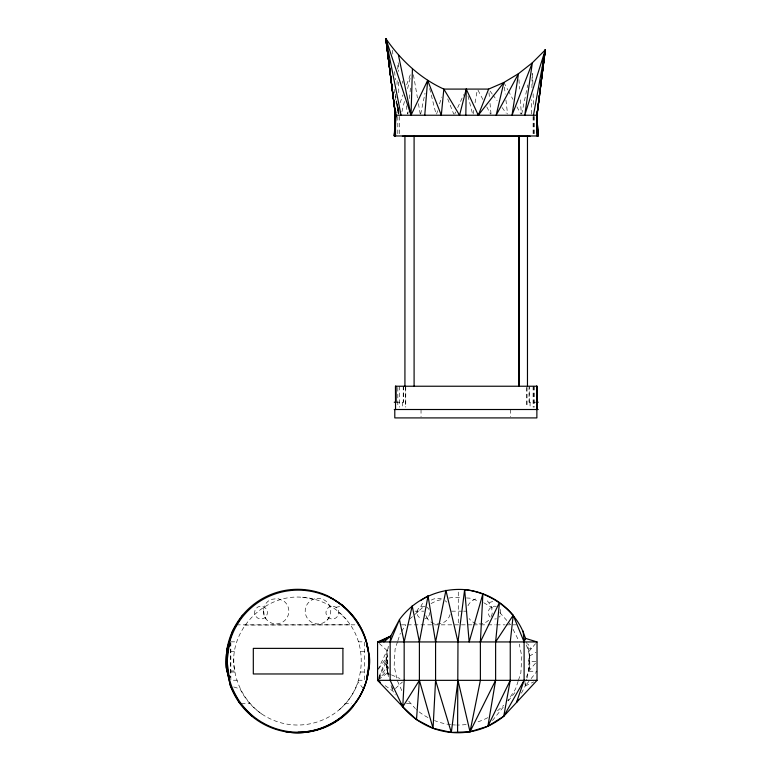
<?xml version="1.0" encoding="UTF-8"?>
<svg xmlns="http://www.w3.org/2000/svg" width="771" height="771" viewBox="0 0 771 771"><rect width="100%" height="100%" fill="white"/><g stroke="black" fill="none" stroke-linecap="round" stroke-linejoin="round"><path stroke-width="0.58" stroke-dasharray="3.85 2.89" d="M529.234 402.211L529.253 386.232M526.391 677.266C530.612 666.934 530.149 652.883 526.603 642.253M531.431 114.041L531.691 99.738M531.913 87.817L532.173 73.505M388.285 674.172C384.902 665.209 385.664 655.321 388.401 646.3M396.101 103.41L396.207 101.04M396.998 84.482L397.2 79.75M397.73 69.111L398.058 62.008M407.84 114.05L408.081 111.679M409.411 98.621L410.615 86.747M535.835 661.431L528.684 661.431L529.388 654.377L526.391 644.816M416.957 612.598L417.169 610.95M420.918 606.748L420.956 606.44A6.399 6.399 0 0 1 423.934 602.556M527.036 678.037L529.822 664.38L529.388 654.377L528.733 656.526L535.99 652.285M528.646 665.036L529.822 657.692L528.684 661.431M473.095 114.098L473.886 109.549M475.071 102.736L477.239 90.226M531.132 678.605L537.03 671.242L528.578 671.242L529.822 664.38M230.625 672.013L234.789 672.013L234.692 670.972C226.202 627.98 271.055 586.529 313.142 599.433M420.687 114.079L425.014 93.175M521.688 114.069L527.75 84.926M521.408 693.206L525.224 685.959L526.776 679.164M387.023 669.777L386.126 657.692L387.312 656.372L386.56 654.377M528.646 670.895L529.388 667.705M401.913 111.766L404.746 100.191M407.589 88.617L410.432 77.042M263.46 609.553L264.308 606.334A12.741 12.741 0 0 1 271.18 599.414L277.714 598.527L283.824 601.033A12.741 12.741 0 0 1 281.02 622.929L277.811 623.797A12.741 12.741 0 0 1 263.46 609.553L264.337 616.087L266.014 618.968M436.627 114.098L437.61 110.687M439.576 103.873L441.542 97.05M388.285 647.91L377.568 670.462M397.489 641.838L395.109 649.028L394.145 665.71L396.689 678.008M397.855 640.759L400.361 633.164M518.102 681.323L515.587 688.908L507.723 700.878M518.459 680.234L520.839 673.044L521.803 656.372L519.268 644.074M397.181 110.725L398 108.46M400.062 102.813L402.944 94.91M406.654 84.752L410.365 74.585M378.898 677.073L387.312 656.372L378.869 668.582M454.688 114.147L455.69 111.968M457.704 107.612L463.728 94.544M378.59 678.22L387.273 660.227L386.126 657.692M401.575 631.314L405.835 624.838M378.86 678.49L387.215 666.452L385.982 661.036M327.029 620.221L329.063 617.571M524.926 681.381L525.224 685.959L530.39 679.521M492.428 720.586L503.742 706.515M508.262 700.878L515.799 691.5M528.781 651.611L535.594 643.621M528.578 671.242L537.03 661.431M339.539 709.474C368.365 685.352 368.817 635.776 338.729 612.598M377.568 680.34L387.177 670.462L387.37 650.83L377.568 641.944M395.427 688.522L402.423 681.978M409.536 619.209L422.016 608.097L424.137 607.028M497.507 710.804L503.762 705.234M489.257 602.932L489.749 602.556A6.399 6.399 0 0 1 494.606 601.91M378.455 679.685L387.273 673.083L387.187 669.083M431.028 603.568L436.945 600.59L442.544 599.433L441.022 598.807A12.799 12.799 0 0 0 431.307 600.079M525.224 685.959L533.811 681.872M449.001 598.103L453.309 597.207L461.79 597.698M335.848 607.307L342.401 606.045M528.684 648.999L531.306 648.652L527.942 644.084M244.764 625.079L349.851 624.838M395.87 402.211L403.705 402.211L403.705 386.232M537.03 402.211L529.06 402.211L529.06 387.379M414.943 611.172L423.799 611.172M451.613 611.172L462.581 611.172M463.65 611.172L466.889 611.172M236.475 624.838L359.007 624.838M401.479 624.838L406.288 624.838M407.483 624.838L472.575 624.838M473.558 624.838L479.726 624.838M480.767 624.838L486.877 624.838M487.976 624.838L495.213 624.838M496.389 624.838L504.803 624.838M505.94 624.838L518.151 624.838M230.837 641.838L236.88 641.838M358.197 641.838L364.577 641.838L364.577 680.234L358.534 680.234M230.625 651.534L234.876 651.534M360.722 651.534L368.49 651.534M230.307 670.972L234.692 670.972L234.789 672.013M360.24 672.013L368.075 672.013M237.227 680.234L230.837 680.234L230.837 642.918M241.342 703.644L250.141 703.644M344.733 703.644L351.528 703.644M406.423 703.644L410.953 703.644M466.416 597.968L469.982 598.171L478.502 600.995M425.014 606.42L420.156 607.056A6.399 6.399 0 0 0 421.698 618.785M233.671 686.942L240.099 688.908A64.003 64.003 0 0 0 358.158 682.065L363.526 688.908M483.754 602.729L494.259 608.907M390.444 674.442L387.273 673.083L387.177 670.462L388.497 674.856M391.495 674.895L399.947 678.528M386.348 666.048L387.215 666.452L388.439 672.245M329.593 606.045L330.489 606.498M385.182 685.66L392.796 690.97L395.292 694.931M261.755 713.985C243.318 701.012 232.611 678.875 233.883 656.372M499.81 612.598L507.694 621.465M508.455 622.303L510.71 624.838M408.726 701.147L415.405 708.645M425.765 615.509L428.657 620.221M490.048 91.026L492.168 93.937M492.871 94.9L497.112 100.712M502.056 107.487L506.296 113.298M503.877 82.478L507.838 89.879M508.407 90.93L512.946 99.382M516.907 106.784L520.878 114.185M477.981 90.14L482.925 99.546M486.761 106.87L490.607 114.195M386.126 664.38L387.215 666.452M513.062 629.348L518.42 640.007M401.816 690.604L397.152 680.234M500.234 609.398L500.871 614.256A6.399 6.399 0 0 1 499.213 617.128M447.72 98.9L453.753 114.147M388.507 676.196L387.273 673.083L388.305 676.437M391.07 685.38L392.796 690.97L392.121 686.682M467.968 95.912L472.604 114.098M429.669 88.53L436.01 114.079M413.429 74.729L417.439 97.878M418.441 103.661L420.253 114.079M395.34 94.004L398.78 114.06L396.776 101.02M394.097 89.282L398.135 114.06M402.423 80.936L402.79 83.307M406.259 105.772L407.541 114.05M387.273 660.227L388.459 668.505M397.499 104.528L398.819 114.05L398.154 106.967M504.427 87.162L505.246 94.178M505.93 100.028L507.578 114.069M392.468 50.279L392.95 55.001M394.598 71.539L395.427 79.808M488.978 92.655L489.546 98.601M490.009 103.353L491.04 114.05M518.931 79.606L519.596 89.108M520.348 99.796L521.36 114.05M532.626 73.505L532.915 85.427M533.118 93.773L533.416 105.694M398.482 63.193L398.568 71.472M398.665 82.121L398.78 93.946M398.925 109.328L398.964 114.05M534.64 116.392L534.64 134.809M534.64 386.232L534.64 407.184M533.32 116.392L533.32 134.809M533.32 386.232L533.32 407.184M533.108 116.392L533.108 134.809M533.108 386.232L533.108 407.184M530.062 402.211L530.062 407.425M527.056 387.399L527.056 407.184M526.718 387.399L526.718 407.184M510.633 409.507L510.633 416.716M458.273 592.051L458.273 624.838M421.033 409.507L421.033 416.716M405.748 386.232L405.748 407.184M405.411 387.399L405.411 407.184M403.223 386.232L403.223 402.211M402.404 402.211L402.404 407.425M399.359 116.392L399.359 135.966M399.359 386.232L399.359 407.184M397.817 116.392L397.817 134.809M397.817 387.399L397.817 407.184M230.625 642.253L230.625 677.593M302.377 597.207A64.003 64.003 0 0 1 346.15 619.209M487.783 717.676A64.003 64.003 0 0 1 475.601 722.562M466.195 724.509A64.003 64.003 0 0 1 456.683 725.029M455.478 724.991A64.003 64.003 0 0 1 451.873 724.75M450.678 724.624A64.003 64.003 0 0 1 434.468 720.567M427.982 717.579A64.003 64.003 0 0 1 416.147 709.474M429.755 612.598A6.399 6.399 0 0 1 427.876 617.128L426.556 618.149A6.399 6.399 0 0 1 425.014 618.785M426.556 607.056A6.399 6.399 0 0 1 428.898 609.398M496.351 618.785A6.399 6.399 0 0 1 494.693 618.997M490.163 617.128A6.399 6.399 0 0 1 490.163 608.078L491.493 607.056A6.399 6.399 0 0 1 496.351 606.42M450.071 614.477A12.799 12.799 0 0 1 426.623 617.571M445.05 600.686A12.799 12.799 0 0 1 446.756 602.122M491.194 616.559A12.799 12.799 0 0 0 492.197 613.369L491.609 606.767L487.792 601.351A12.799 12.799 0 0 0 484.978 599.559M488.66 620.202A12.799 12.799 0 0 1 469.115 618.535M467.978 605.784A12.799 12.799 0 0 1 472.228 600.696L475.187 599.154A12.799 12.799 0 0 1 478.444 598.421M265.523 617.128L264.193 618.149A6.399 6.399 0 0 1 254.815 614.256L254.594 612.598A6.399 6.399 0 0 1 262.651 606.42L265.523 608.078A6.399 6.399 0 0 1 265.523 617.128M314.664 598.807L311.58 600.079A12.799 12.799 0 0 0 306.376 616.578A12.799 12.799 0 0 0 322.355 623.199A12.799 12.799 0 0 0 330.345 607.856L329.063 604.772A12.799 12.799 0 0 0 314.664 598.807M330.672 606.42L329.13 607.056A6.399 6.399 0 0 0 327.8 617.128L329.13 618.149A6.399 6.399 0 0 0 336.86 608.078L335.53 607.056A6.399 6.399 0 0 0 330.672 606.42"/><path stroke-width="1.16" d="M395.696 111.689L395.282 135.966L395.61 111.689L394.386 135.966L395.109 123.302M457.579 732.209L457.974 641.944L464.643 589.622C492.071 592.706 517.996 611.923 525.571 638.928M536.838 409.507L536.924 402.211M401.055 115.236L385.828 38.55L395.427 115.236L537.03 115.236L537.512 131.359L536.934 115.236L545.28 49.913L524.743 115.236L532.366 62.779L512.011 115.236L518.507 73.669L496.167 115.236L503.877 82.478L478.28 115.236L466.233 89.089L459.564 115.236L443.836 89.089L441.311 115.236L427.654 80.396L411.02 115.236L385.828 38.55L395.475 115.236L395.128 135.966L395.446 115.236L385.828 38.55C400.563 59.907 420.041 78.276 443.836 89.089L488.631 89.089L503.877 82.478L518.507 73.669L532.366 62.779L545.28 49.913L537.03 115.236L537.03 131.359M465.829 115.236L466.233 89.089M533.484 115.236L545.28 49.913L536.934 115.236L538.081 135.966L394.241 135.966L395.475 115.236L394.819 135.966L395.137 127.909M394.386 135.966L395.533 115.236L394.819 135.966L395.157 126.752M412.427 68.937L411.02 115.236L398.405 54.914M226.925 651.534L227.002 648.999L232.534 631.102L242.499 615.258M368.75 664.226C368.856 705.908 326.21 739.235 285.665 731.746M367.468 673.941C368.615 664.698 370.928 654.646 366.543 645.847M394.607 135.966L395.475 115.236M523.152 631.102L524.107 641.944L525.388 638.34L537.03 641.944L537.03 680.34L503.762 716.249L487.908 726.215L470.021 731.746L451.314 732.45L433.051 728.296L416.494 719.545L402.77 706.824L404.168 680.34L404.168 641.944L399.465 619.556C414.413 599.202 439.46 587.704 464.643 589.622A71.722 71.722 0 0 1 513.187 615.258L524.107 641.944L524.107 680.34L516.483 702.516L518.131 699.413M428.04 595.858L435.576 641.944L435.576 680.34L433.051 728.296L419.395 680.34L419.395 641.944L428.04 595.858L420.465 600.628M435.576 680.34L451.314 732.45L457.974 680.34L470.021 731.746L480.381 680.34L480.381 641.944L482.897 593.786L469.173 641.944L464.643 589.622M395.244 120.999L395.571 115.236L385.828 38.55L395.571 115.236L395.629 120.999M416.494 719.545L419.395 680.34L402.77 706.824L377.568 680.34L377.568 641.944L390.724 636.114L399.465 619.556L390.155 641.944L390.155 680.34L402.77 706.824A71.722 71.722 0 0 0 503.762 716.249L524.107 680.34M424.754 115.236L427.654 80.396M390.155 641.944L390.724 636.114L379.139 641.944M495.618 641.944L513.187 615.258L510.257 641.944L510.257 680.34L487.908 726.215L495.618 680.34L495.618 641.944L499.454 602.527L480.381 641.944M369.116 654.377A38.56 38.56 0 0 1 369.116 667.705L366.726 679.559C358.428 709.85 329.516 732.036 298.107 732.209M536.838 135.966L536.838 115.236L545.28 49.913L544.037 56.919M229.488 642.783L227.069 661.171L229.488 679.559M537.493 131.359L536.982 115.236L539.565 95.218L538.515 99.671M542.437 67.732L542.823 65.352M543.198 62.981L545.28 49.913M543.208 61.584L543.622 59.251M503.762 716.249L510.257 680.34M435.576 641.944L445.927 590.335L457.974 641.944M404.168 641.944L412.196 605.833L419.395 641.944M478.28 115.236L488.631 89.089M229.295 644.816L226.298 654.377A38.56 38.56 0 0 0 227.021 670.972L229.295 677.266M366.543 676.234L367.401 674.172M470.021 731.746L495.618 680.34M383.862 641.944L390.724 636.114L380.72 641.944M379.843 641.405L377.568 641.944L537.03 641.944M402.404 136.255L530.062 136.255M394.241 402.211L395.87 402.211L395.87 386.232M536.597 402.211L538.225 402.211M394.241 409.507L538.225 409.507M227.281 672.013L230.452 685.959L239.193 702.516L251.924 716.249M537.03 680.34L377.568 680.34L380.431 682.335M330.508 597.67C350.776 607.933 365.309 628.298 368.316 650.83M335.221 600.628L343.49 605.833M400.901 703.846L402.77 706.824M227.108 671.242L230.452 685.959A71.722 71.722 0 0 0 352.916 706.824M227.021 670.972L226.298 667.705L227.002 648.999A71.722 71.722 0 0 1 327.646 595.858C351.21 608.338 368.384 632.48 368.923 659.484M387.042 45.634L387.447 47.985M386.984 45.634L387.37 47.985M536.838 127.08L538.081 135.966L536.895 115.236M536.838 115.236L538.081 135.966M536.895 127.533L537.647 135.966M537.03 402.211L537.021 386.232L395.446 386.232L395.542 409.507M536.924 386.232L536.924 409.507M536.838 386.232L536.876 417.911L394.791 417.911L394.791 409.507M536.597 386.232L536.664 402.211M527.47 135.966L527.47 386.232M519.172 136.255L519.172 386.232M518.97 136.255L518.97 386.232M414.094 136.255L414.094 386.232M404.929 135.966L404.929 386.232M395.629 386.232L395.629 402.529M395.427 115.236L395.542 135.966M395.571 115.236L395.359 120.999L395.629 115.236M342.912 648.372L253.312 648.372L253.312 673.97L342.912 673.97L342.912 648.372M262.593 722.697A71.038 71.038 0 0 0 369.145 661.171A71.038 71.038 0 0 0 262.593 599.645A71.038 71.038 0 0 0 262.593 722.697"/></g></svg>
